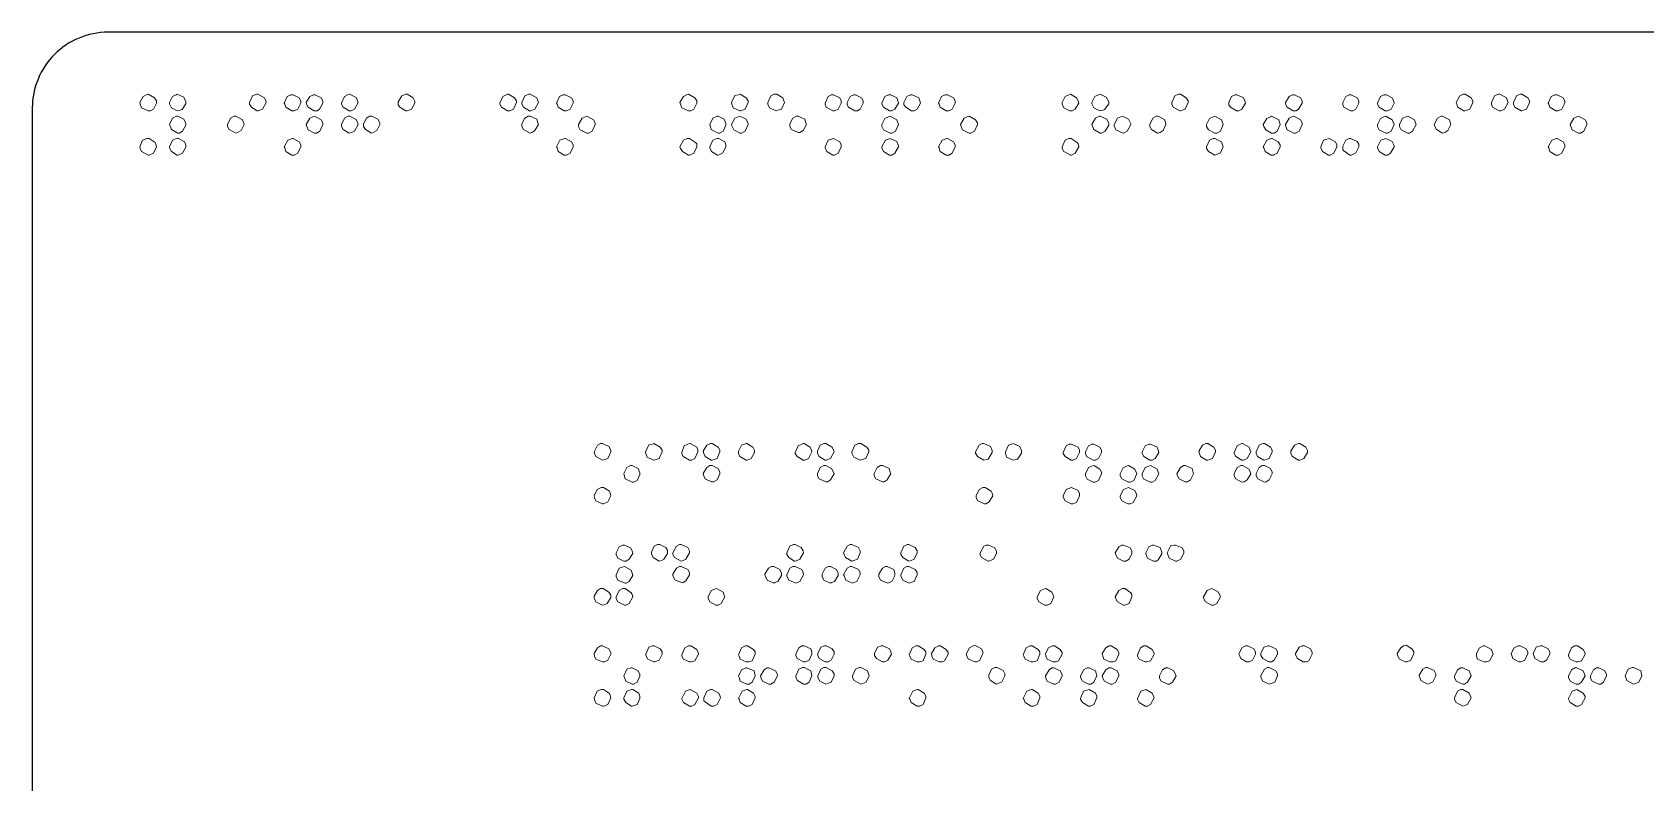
# Model space of a CAD drawing. Header units: millimetres. Extents: x 4903 to 8718, y 642 to 2401.
# Drawn here: x 4903.4 to 5116.4, y 846.4 to 945.4 of the extents above; entities that cross this region are included whole.
import ezdxf

# ---------------------------------------------------------------- set-up
doc = ezdxf.new("R2010")
doc.units = ezdxf.units.MM

msp = doc.modelspace()

# ---------------------------------------------------------------- linework, layer by layer
msp.add_lwpolyline([(4903.38, 935.42), (4903.38, 658.42, 0.414214), (4913.38, 648.42), (5313.38, 648.42, 0.414214), (5323.38, 658.42), (5323.38, 935.42, 0.414214), (5313.38, 945.42), (4913.38, 945.42, 0.414214)], format="xyb", close=True)
at = {"color": 139, "lineweight": 0}
for points in [[(4918.66, 937.25), (4918.43, 937.17), (4918.03, 936.93), (4917.56, 936.14), (4917.64, 935.91), (4917.79, 935.43), (4918.66, 935.04), (4918.66, 935.04), (4918.98, 935.04), (4919.37, 935.28), (4919.77, 936.06), (4919.77, 936.38), (4919.53, 936.77)], [(4922.52, 937.25), (4922.37, 937.17), (4921.89, 936.93), (4921.5, 936.14), (4921.5, 935.99), (4921.74, 935.43), (4922.52, 935.04), (4922.92, 935.12), (4923.15, 935.2), (4923.63, 935.99), (4923.63, 936.22), (4923.39, 936.85)], [(4933.16, 937.25), (4933.01, 937.25), (4932.45, 937.01), (4932.06, 936.14), (4932.06, 935.91), (4932.3, 935.51), (4933.08, 935.04), (4933.24, 935.04), (4933.4, 935.12), (4933.79, 935.28), (4934.27, 936.14), (4934.19, 936.38), (4934.03, 936.77)], [(4937.81, 937.17), (4937.73, 937.17), (4937.5, 937.17), (4937.02, 936.93), (4936.63, 936.06), (4936.71, 935.91), (4936.87, 935.51), (4937.66, 935.04), (4937.97, 935.04), (4938.44, 935.28), (4938.84, 936.06), (4938.84, 936.14), (4938.84, 936.38), (4938.6, 936.77)], [(4940.73, 937.17), (4940.49, 937.17), (4940.02, 936.93), (4939.55, 936.14), (4939.63, 935.83), (4939.78, 935.51), (4940.57, 935.04), (4940.73, 935.04), (4940.97, 935.04), (4941.28, 935.28), (4941.75, 936.06), (4941.75, 936.38), (4941.52, 936.77)], [(4945.3, 937.25), (4945.22, 937.25), (4944.98, 937.17), (4944.59, 936.93), (4944.2, 936.06), (4944.2, 935.91), (4944.43, 935.51), (4945.22, 935.04), (4945.46, 935.04), (4945.93, 935.28), (4946.4, 936.14), (4946.4, 936.14), (4946.32, 936.38), (4946.17, 936.77)], [(4952.71, 937.25), (4952.87, 937.25), (4953.65, 936.77), (4953.89, 936.3), (4953.89, 936.06), (4953.42, 935.28), (4953.1, 935.12), (4952.87, 935.04), (4952.87, 935.04), (4952.71, 935.04), (4951.92, 935.51), (4951.68, 935.83), (4951.68, 936.06), (4951.68, 936.06), (4951.68, 936.22), (4952.16, 937.01), (4952.47, 937.17), (4952.71, 937.25), (4952.71, 937.25), (4952.71, 937.25)], [(4966.26, 937.25), (4966.11, 937.25), (4965.95, 937.17), (4965.48, 936.93), (4965.08, 936.06), (4965.08, 935.91), (4965.32, 935.51), (4966.11, 935.04), (4966.42, 935.04), (4966.89, 935.28), (4967.29, 936.14), (4967.29, 936.14), (4967.29, 936.38), (4967.05, 936.77)], [(4969.1, 937.25), (4968.94, 937.25), (4968.39, 937.01), (4968, 936.14), (4968, 935.91), (4968.23, 935.51), (4969.02, 935.04), (4969.18, 935.04), (4969.42, 935.12), (4969.73, 935.28), (4970.2, 936.14), (4970.13, 936.38), (4969.97, 936.77)], [(4973.75, 937.17), (4973.67, 937.17), (4973.44, 937.17), (4972.96, 936.93), (4972.57, 936.06), (4972.65, 935.91), (4972.8, 935.51), (4973.59, 935.04), (4973.91, 935.04), (4974.38, 935.28), (4974.78, 936.06), (4974.78, 936.14), (4974.78, 936.38), (4974.54, 936.77)], [(4989.99, 937.25), (4989.75, 937.17), (4989.35, 936.93), (4988.88, 936.14), (4988.96, 935.91), (4989.12, 935.43), (4989.99, 935.04), (4989.99, 935.04), (4990.3, 935.04), (4990.69, 935.28), (4991.09, 936.06), (4991.09, 936.38), (4990.85, 936.77)], [(4996.84, 937.25), (4996.61, 937.17), (4996.13, 937.09), (4995.66, 936.14), (4995.74, 935.91), (4995.9, 935.43), (4996.76, 935.04), (4996.92, 935.04), (4997.47, 935.28), (4997.87, 936.14), (4997.87, 936.38), (4997.63, 936.77)], [(5001.65, 937.25), (5001.33, 937.25), (5000.86, 937.01), (5000.47, 936.14), (5000.47, 935.91), (5000.7, 935.43), (5001.57, 935.04), (5001.81, 935.12), (5002.28, 935.28), (5002.67, 936.14), (5002.6, 936.38), (5002.44, 936.77)], [(5009.14, 937.17), (5009.06, 937.17), (5008.82, 937.17), (5008.43, 936.93), (5008.03, 936.06), (5008.03, 935.91), (5008.19, 935.51), (5009.06, 935.04), (5009.29, 935.04), (5009.77, 935.28), (5010.16, 936.06), (5010.16, 936.14), (5010.16, 936.38), (5010, 936.77)], [(5012.05, 937.17), (5011.82, 937.17), (5011.34, 936.93), (5010.95, 936.14), (5010.95, 935.83), (5011.11, 935.51), (5011.97, 935.04), (5012.05, 935.04), (5012.29, 935.04), (5012.68, 935.28), (5013.08, 936.06), (5013.08, 936.38), (5012.84, 936.77)], [(5016.7, 937.17), (5016.54, 937.17), (5016.39, 937.17), (5015.91, 936.93), (5015.52, 936.06), (5015.52, 935.91), (5015.76, 935.51), (5016.54, 935.04), (5016.78, 935.04), (5017.25, 935.28), (5017.73, 936.06), (5017.73, 936.14), (5017.65, 936.38), (5017.49, 936.77)], [(5019.54, 937.17), (5019.3, 937.17), (5018.83, 936.93), (5018.44, 936.14), (5018.44, 935.83), (5018.67, 935.51), (5019.46, 935.04), (5019.62, 935.04), (5019.78, 935.04), (5020.17, 935.28), (5020.64, 936.06), (5020.56, 936.38), (5020.41, 936.77)], [(5024.19, 937.17), (5024.11, 937.17), (5023.87, 937.17), (5023.4, 936.93), (5023.01, 936.06), (5023.09, 935.91), (5023.24, 935.51), (5024.03, 935.04), (5024.35, 935.04), (5024.82, 935.28), (5025.21, 936.06), (5025.21, 936.14), (5025.21, 936.38), (5024.98, 936.77)], [(5040.42, 937.25), (5040.19, 937.17), (5039.71, 936.93), (5039.32, 936.14), (5039.32, 935.91), (5039.56, 935.43), (5040.35, 935.04), (5040.42, 935.04), (5040.66, 935.04), (5041.05, 935.28), (5041.53, 936.06), (5041.45, 936.38), (5041.21, 936.77)], [(5044.36, 937.25), (5044.13, 937.17), (5043.66, 936.93), (5043.26, 936.14), (5043.26, 935.99), (5043.5, 935.43), (5044.29, 935.04), (5044.76, 935.12), (5044.92, 935.2), (5045.47, 935.99), (5045.47, 936.22), (5045.15, 936.85)], [(5054.93, 937.25), (5054.69, 937.25), (5054.22, 937.01), (5053.82, 936.14), (5053.82, 935.91), (5053.98, 935.51), (5054.85, 935.04), (5054.93, 935.04), (5055.16, 935.12), (5055.56, 935.28), (5055.95, 936.14), (5055.95, 936.38), (5055.71, 936.77)], [(5062.41, 937.17), (5062.18, 937.17), (5061.7, 936.93), (5061.31, 936.14), (5061.31, 935.83), (5061.55, 935.51), (5062.33, 935.04), (5062.49, 935.04), (5062.65, 935.04), (5063.04, 935.28), (5063.52, 936.06), (5063.44, 936.38), (5063.28, 936.77)], [(5069.98, 937.17), (5069.74, 937.17), (5069.27, 936.93), (5068.8, 936.14), (5068.87, 935.83), (5069.03, 935.51), (5069.82, 935.04), (5069.98, 935.04), (5070.21, 935.04), (5070.53, 935.28), (5071, 936.06), (5071, 936.38), (5070.77, 936.77)], [(5077.47, 937.17), (5077.23, 937.17), (5076.76, 936.93), (5076.36, 936.14), (5076.36, 935.83), (5076.52, 935.51), (5077.39, 935.04), (5077.47, 935.04), (5077.7, 935.04), (5078.1, 935.28), (5078.49, 936.06), (5078.49, 936.38), (5078.25, 936.77)], [(5082.12, 937.17), (5081.96, 937.17), (5081.8, 937.17), (5081.33, 936.93), (5080.93, 936.06), (5080.93, 935.91), (5081.17, 935.51), (5081.96, 935.04), (5082.27, 935.04), (5082.75, 935.28), (5083.14, 936.06), (5083.14, 936.14), (5083.06, 936.38), (5082.9, 936.77)], [(5092.52, 937.25), (5092.28, 937.25), (5091.81, 937.01), (5091.34, 936.14), (5091.41, 935.91), (5091.57, 935.51), (5092.36, 935.04), (5092.52, 935.04), (5092.75, 935.12), (5093.15, 935.28), (5093.54, 936.14), (5093.54, 936.38), (5093.31, 936.77)], [(5097.09, 937.25), (5096.93, 937.25), (5096.38, 937.01), (5095.99, 936.14), (5095.99, 935.91), (5096.14, 935.51), (5097.01, 935.04), (5097.25, 935.04), (5097.72, 935.28), (5098.19, 936.14), (5098.11, 936.38), (5097.96, 936.77)], [(5100.01, 937.25), (5099.77, 937.25), (5099.3, 937.01), (5098.9, 936.14), (5098.9, 935.91), (5099.06, 935.51), (5099.93, 935.04), (5100.01, 935.04), (5100.24, 935.12), (5100.64, 935.28), (5101.03, 936.14), (5101.03, 936.38), (5100.79, 936.77)], [(5104.65, 937.17), (5104.58, 937.17), (5104.34, 937.17), (5103.87, 936.93), (5103.47, 936.06), (5103.55, 935.91), (5103.71, 935.51), (5104.5, 935.04), (5104.81, 935.04), (5105.29, 935.28), (5105.68, 936.06), (5105.68, 936.14), (5105.68, 936.38), (5105.44, 936.77)], [(4922.6, 934.33), (4922.44, 934.33), (4921.89, 934.09), (4921.5, 933.23), (4921.5, 933.23), (4921.74, 932.6), (4922.6, 932.12), (4922.76, 932.12), (4923.23, 932.36), (4923.63, 933.15), (4923.63, 933.38), (4923.39, 933.94)], [(4930.25, 934.33), (4930.01, 934.33), (4929.54, 934.09), (4929.14, 933.23), (4929.14, 932.99), (4929.38, 932.6), (4930.25, 932.12), (4930.48, 932.2), (4930.96, 932.44), (4931.35, 933.23), (4931.11, 933.86)], [(4940.65, 934.33), (4940.41, 934.25), (4940.02, 934.09), (4939.55, 933.23), (4939.55, 933.23), (4939.63, 932.99), (4939.78, 932.52), (4940.65, 932.12), (4940.89, 932.12), (4941.36, 932.36), (4941.75, 933.23), (4941.75, 933.46), (4941.52, 933.86)], [(4945.3, 934.33), (4945.06, 934.33), (4944.59, 934.09), (4944.2, 933.23), (4944.2, 932.99), (4944.43, 932.6), (4945.22, 932.12), (4945.54, 932.2), (4945.93, 932.36), (4946.4, 933.23), (4946.17, 933.86)], [(4948.22, 934.33), (4947.9, 934.33), (4947.51, 934.09), (4947.11, 933.31), (4947.11, 933.23), (4947.11, 932.99), (4947.35, 932.6), (4948.14, 932.12), (4948.37, 932.2), (4948.85, 932.44), (4949.24, 933.23), (4949.24, 933.46), (4949, 933.94)], [(4969.1, 934.33), (4968.86, 934.33), (4968.39, 934.09), (4968, 933.31), (4968, 933.23), (4968, 932.99), (4968.23, 932.6), (4969.1, 932.12), (4969.34, 932.2), (4969.73, 932.44), (4970.2, 933.23), (4970.13, 933.46), (4969.97, 933.94)], [(4976.59, 934.33), (4976.35, 934.25), (4975.96, 934.09), (4975.48, 933.23), (4975.48, 933.23), (4975.48, 932.99), (4975.72, 932.52), (4976.59, 932.12), (4976.82, 932.12), (4977.3, 932.36), (4977.69, 933.23), (4977.69, 933.46), (4977.45, 933.86)], [(4993.93, 934.33), (4993.77, 934.33), (4993.22, 934.09), (4992.82, 933.23), (4992.82, 933.23), (4992.98, 932.6), (4993.93, 932.12), (4994.08, 932.12), (4994.56, 932.36), (4994.95, 933.15), (4994.95, 933.38), (4994.71, 933.94)], [(4996.76, 934.33), (4996.13, 934.09), (4995.66, 933.23), (4995.74, 933.07), (4995.98, 932.52), (4996.84, 932.12), (4997, 932.12), (4997.47, 932.36), (4997.87, 933.23), (4997.87, 933.31), (4997.63, 933.94)], [(5004.49, 934.33), (5004.25, 934.33), (5003.78, 934.09), (5003.38, 933.31), (5003.38, 933.31), (5003.38, 932.99), (5003.62, 932.6), (5004.49, 932.2), (5004.72, 932.2), (5005.12, 932.44), (5005.59, 933.23), (5005.51, 933.46), (5005.35, 933.94)], [(5016.62, 934.33), (5016.39, 934.25), (5015.91, 934.02), (5015.52, 933.23), (5015.52, 932.99), (5015.76, 932.52), (5016.62, 932.12), (5016.86, 932.12), (5017.33, 932.36), (5017.73, 933.23), (5017.49, 933.86)], [(5027.03, 934.33), (5026.79, 934.25), (5026.4, 934.09), (5025.92, 933.23), (5025.92, 933.23), (5026, 932.99), (5026.16, 932.52), (5027.03, 932.12), (5027.26, 932.12), (5027.74, 932.36), (5028.13, 933.23), (5028.13, 933.46), (5027.89, 933.86)], [(5044.36, 934.33), (5044.21, 934.33), (5043.73, 934.09), (5043.26, 933.23), (5043.26, 933.23), (5043.5, 932.6), (5044.36, 932.12), (5044.52, 932.12), (5045, 932.36), (5045.47, 933.15), (5045.47, 933.38), (5045.23, 933.94)], [(5047.28, 934.33), (5046.65, 934.09), (5046.18, 933.23), (5046.18, 933.07), (5046.41, 932.52), (5047.36, 932.12), (5047.44, 932.12), (5047.91, 932.36), (5048.38, 933.23), (5048.38, 933.31), (5048.07, 933.94)], [(5052.01, 934.33), (5051.77, 934.33), (5051.3, 934.09), (5050.91, 933.23), (5050.91, 932.99), (5051.14, 932.6), (5051.93, 932.12), (5052.25, 932.2), (5052.64, 932.44), (5053.03, 933.23), (5052.88, 933.86)], [(5059.5, 934.33), (5059.26, 934.25), (5058.79, 934.02), (5058.39, 933.23), (5058.39, 932.99), (5058.63, 932.52), (5059.5, 932.12), (5059.73, 932.12), (5060.21, 932.36), (5060.6, 933.23), (5060.36, 933.86)], [(5066.98, 934.33), (5066.83, 934.25), (5066.35, 934.02), (5065.88, 933.23), (5065.96, 932.99), (5066.2, 932.52), (5066.98, 932.12), (5067.3, 932.12), (5067.69, 932.36), (5068.09, 933.23), (5067.93, 933.86)], [(5069.9, 934.33), (5069.66, 934.25), (5069.27, 934.09), (5068.8, 933.23), (5068.8, 933.23), (5068.87, 932.99), (5069.03, 932.52), (5069.9, 932.12), (5070.14, 932.12), (5070.61, 932.36), (5071, 933.23), (5071, 933.46), (5070.77, 933.86)], [(5082.04, 934.33), (5081.8, 934.25), (5081.33, 934.02), (5080.93, 933.23), (5080.93, 932.99), (5081.17, 932.52), (5082.04, 932.12), (5082.27, 932.12), (5082.75, 932.36), (5083.14, 933.23), (5082.9, 933.86)], [(5084.95, 934.33), (5084.72, 934.25), (5084.24, 934.09), (5083.85, 933.23), (5083.85, 933.23), (5083.85, 932.99), (5084.09, 932.52), (5084.95, 932.12), (5085.19, 932.12), (5085.58, 932.36), (5086.06, 933.23), (5085.98, 933.46), (5085.82, 933.86)], [(5089.52, 934.33), (5089.37, 934.33), (5088.89, 934.09), (5088.42, 933.23), (5088.5, 932.99), (5088.74, 932.6), (5089.52, 932.12), (5089.84, 932.2), (5090.23, 932.44), (5090.63, 933.23), (5090.47, 933.86)], [(5107.49, 934.33), (5107.26, 934.25), (5106.86, 934.09), (5106.39, 933.23), (5106.39, 933.23), (5106.47, 932.99), (5106.63, 932.52), (5107.49, 932.12), (5107.73, 932.12), (5108.2, 932.36), (5108.6, 933.23), (5108.6, 933.46), (5108.36, 933.86)], [(4918.82, 931.41), (4918.5, 931.41), (4917.95, 931.18), (4917.56, 930.31), (4917.64, 930.07), (4917.79, 929.68), (4918.66, 929.21), (4918.82, 929.21), (4919.37, 929.44), (4919.77, 930.31), (4919.69, 930.71), (4919.61, 930.86)], [(4922.68, 931.41), (4922.52, 931.41), (4922.29, 931.34), (4921.89, 931.18), (4921.5, 930.31), (4921.5, 930.15), (4921.74, 929.68), (4922.52, 929.21), (4922.6, 929.21), (4922.84, 929.29), (4923.23, 929.44), (4923.63, 930.23), (4923.63, 930.55), (4923.47, 930.94)], [(4937.81, 931.41), (4937.73, 931.41), (4937.1, 931.18), (4936.63, 930.31), (4936.71, 930.15), (4936.87, 929.68), (4937.66, 929.21), (4937.97, 929.21), (4938.44, 929.44), (4938.84, 930.31), (4938.84, 930.31), (4938.84, 930.55), (4938.6, 930.94)], [(4973.75, 931.41), (4973.67, 931.41), (4973.04, 931.18), (4972.57, 930.31), (4972.65, 930.15), (4972.8, 929.68), (4973.59, 929.21), (4973.91, 929.21), (4974.38, 929.44), (4974.78, 930.31), (4974.78, 930.31), (4974.78, 930.55), (4974.54, 930.94)], [(4990.14, 931.41), (4989.83, 931.41), (4989.35, 931.18), (4988.88, 930.31), (4988.96, 930.07), (4989.2, 929.68), (4989.99, 929.21), (4990.14, 929.21), (4990.69, 929.44), (4991.09, 930.31), (4991.09, 930.71), (4990.93, 930.86)], [(4994, 931.41), (4993.85, 931.41), (4993.61, 931.34), (4993.22, 931.18), (4992.82, 930.31), (4992.82, 930.15), (4993.06, 929.68), (4993.85, 929.21), (4993.93, 929.21), (4994.16, 929.29), (4994.48, 929.44), (4994.95, 930.23), (4994.95, 930.55), (4994.79, 930.94)], [(5009.14, 931.41), (5009.14, 931.41), (5008.43, 931.18), (5008.03, 930.31), (5008.03, 930.15), (5008.27, 929.68), (5009.06, 929.21), (5009.29, 929.21), (5009.77, 929.44), (5010.16, 930.31), (5010.16, 930.31), (5010.16, 930.55), (5010, 930.94)], [(5016.62, 931.41), (5016.62, 931.41), (5015.99, 931.18), (5015.52, 930.31), (5015.52, 930.15), (5015.76, 929.68), (5016.54, 929.21), (5016.86, 929.21), (5017.25, 929.44), (5017.73, 930.31), (5017.73, 930.47), (5017.49, 931.02)], [(5024.19, 931.41), (5024.11, 931.41), (5023.48, 931.18), (5023.01, 930.31), (5023.09, 930.15), (5023.24, 929.68), (5024.03, 929.21), (5024.35, 929.21), (5024.82, 929.44), (5025.21, 930.31), (5025.21, 930.31), (5025.21, 930.55), (5024.98, 930.94)], [(5040.5, 931.41), (5040.19, 931.41), (5039.71, 931.18), (5039.32, 930.31), (5039.32, 930.07), (5039.56, 929.68), (5040.42, 929.21), (5040.58, 929.21), (5041.05, 929.44), (5041.53, 930.31), (5041.45, 930.71), (5041.29, 930.86)], [(5059.5, 931.41), (5059.26, 931.41), (5058.79, 931.18), (5058.39, 930.31), (5058.39, 930.07), (5058.63, 929.68), (5059.5, 929.21), (5059.73, 929.29), (5060.21, 929.52), (5060.6, 930.31), (5060.36, 930.94)], [(5067.06, 931.41), (5066.98, 931.41), (5066.35, 931.18), (5065.88, 930.31), (5065.96, 930.15), (5066.12, 929.68), (5066.9, 929.21), (5067.22, 929.21), (5067.69, 929.44), (5068.09, 930.31), (5068.09, 930.31), (5068.09, 930.55), (5067.85, 930.94)], [(5074.55, 931.41), (5074.55, 931.41), (5073.84, 931.18), (5073.45, 930.31), (5073.45, 930.15), (5073.68, 929.68), (5074.47, 929.21), (5074.71, 929.21), (5075.18, 929.44), (5075.57, 930.31), (5075.57, 930.31), (5075.57, 930.55), (5075.42, 930.94)], [(5077.39, 931.41), (5077.23, 931.41), (5076.76, 931.18), (5076.36, 930.39), (5076.36, 929.92), (5076.52, 929.76), (5077.31, 929.21), (5077.54, 929.21), (5078.1, 929.52), (5078.49, 930.31), (5078.49, 930.63), (5078.25, 931.02)], [(5082.04, 931.41), (5082.04, 931.41), (5081.41, 931.18), (5080.93, 930.31), (5080.93, 930.15), (5081.17, 929.68), (5081.96, 929.21), (5082.27, 929.21), (5082.67, 929.44), (5083.14, 930.31), (5083.14, 930.47), (5082.9, 931.02)], [(5104.65, 931.41), (5104.58, 931.41), (5103.95, 931.18), (5103.47, 930.31), (5103.55, 930.15), (5103.71, 929.68), (5104.5, 929.21), (5104.81, 929.21), (5105.29, 929.44), (5105.68, 930.31), (5105.68, 930.31), (5105.68, 930.55), (5105.44, 930.94)], [(4978.64, 891.14), (4978.4, 891.14), (4978.01, 890.91), (4977.53, 890.04), (4977.61, 889.8), (4977.77, 889.41), (4978.64, 888.94), (4978.64, 888.94), (4978.95, 889.01), (4979.35, 889.17), (4979.74, 890.04), (4979.74, 890.28), (4979.5, 890.75)], [(4985.41, 891.14), (4985.26, 891.06), (4984.78, 890.98), (4984.31, 890.04), (4984.39, 889.8), (4984.55, 889.33), (4985.41, 888.94), (4985.49, 888.94), (4986.12, 889.17), (4986.52, 890.04), (4986.52, 890.28), (4986.28, 890.67)], [(4990.22, 891.14), (4990.14, 891.14), (4989.91, 891.06), (4989.43, 890.83), (4989.12, 889.96), (4989.12, 889.8), (4989.28, 889.41), (4990.14, 888.94), (4990.38, 888.94), (4990.85, 889.17), (4991.25, 890.04), (4991.25, 890.12), (4991.25, 890.28), (4991.09, 890.67)], [(4993.14, 891.14), (4992.9, 891.14), (4992.43, 890.91), (4991.96, 890.12), (4992.03, 889.8), (4992.19, 889.41), (4992.98, 888.94), (4993.14, 888.94), (4993.37, 889.01), (4993.77, 889.17), (4994.16, 890.04), (4994.16, 890.28), (4993.93, 890.67)], [(4997.63, 891.14), (4997.71, 891.14), (4998.5, 890.67), (4998.73, 890.2), (4998.73, 889.96), (4998.26, 889.17), (4997.95, 889.01), (4997.71, 888.94), (4997.71, 888.94), (4997.63, 888.94), (4996.76, 889.41), (4996.61, 889.8), (4996.61, 889.96), (4996.61, 889.96), (4996.61, 890.12), (4997, 890.91), (4997.39, 891.06), (4997.63, 891.14), (4997.63, 891.14), (4997.63, 891.14)], [(5005.27, 891.14), (5005.12, 891.14), (5004.96, 891.06), (5004.49, 890.83), (5004.09, 889.96), (5004.09, 889.8), (5004.33, 889.41), (5005.12, 888.94), (5005.35, 888.94), (5005.83, 889.17), (5006.3, 890.04), (5006.3, 890.12), (5006.22, 890.28), (5006.06, 890.67)], [(5008.11, 891.14), (5007.88, 891.14), (5007.4, 890.91), (5007.01, 890.12), (5007.01, 889.8), (5007.24, 889.41), (5008.03, 888.94), (5008.19, 888.94), (5008.35, 889.01), (5008.74, 889.17), (5009.22, 890.04), (5009.14, 890.28), (5008.98, 890.67)], [(5012.76, 891.14), (5012.45, 891.14), (5011.97, 890.91), (5011.58, 890.04), (5011.58, 889.88), (5011.82, 889.33), (5012.68, 888.94), (5012.92, 889.01), (5013.39, 889.17), (5013.79, 890.04), (5013.79, 890.28), (5013.55, 890.67)], [(5029, 891.14), (5028.76, 891.14), (5028.37, 890.91), (5027.89, 890.04), (5027.89, 889.88), (5028.13, 889.41), (5029, 888.94), (5029.39, 889.01), (5029.55, 889.09), (5030.1, 889.96), (5030.1, 890.2), (5029.86, 890.75)], [(5032.86, 891.14), (5032.62, 891.06), (5032.23, 890.91), (5031.83, 890.04), (5031.83, 889.88), (5031.99, 889.33), (5032.86, 888.94), (5033.25, 889.01), (5033.41, 889.09), (5033.96, 889.88), (5033.96, 890.2), (5033.73, 890.75)], [(5040.58, 891.06), (5040.5, 891.06), (5040.27, 891.06), (5039.87, 890.83), (5039.48, 889.96), (5039.48, 889.8), (5039.71, 889.41), (5040.5, 888.94), (5040.74, 888.94), (5041.21, 889.17), (5041.61, 889.96), (5041.61, 890.04), (5041.61, 890.28), (5041.45, 890.67)], [(5043.5, 891.06), (5043.26, 891.06), (5042.79, 890.83), (5042.39, 890.04), (5042.39, 889.8), (5042.55, 889.41), (5043.42, 888.94), (5043.5, 888.94), (5043.73, 888.94), (5044.13, 889.17), (5044.52, 889.96), (5044.52, 890.28), (5044.29, 890.67)], [(5050.98, 891.06), (5050.83, 891.06), (5050.28, 890.83), (5049.88, 890.04), (5049.88, 889.8), (5050.12, 889.41), (5050.91, 888.94), (5051.06, 888.94), (5051.22, 888.94), (5051.62, 889.17), (5052.09, 889.96), (5052.01, 890.28), (5051.85, 890.67)], [(5058.55, 891.14), (5058.31, 891.14), (5057.84, 890.91), (5057.37, 890.12), (5057.45, 889.8), (5057.6, 889.41), (5058.39, 888.94), (5058.55, 888.94), (5058.79, 889.01), (5059.18, 889.17), (5059.58, 890.04), (5059.58, 890.28), (5059.34, 890.67)], [(5063.12, 891.14), (5063.04, 891.14), (5062.81, 891.06), (5062.41, 890.83), (5062.02, 889.96), (5062.02, 889.8), (5062.25, 889.41), (5063.04, 888.94), (5063.28, 888.94), (5063.75, 889.17), (5064.23, 890.04), (5064.23, 890.04), (5064.15, 890.28), (5063.99, 890.67)], [(5066.04, 891.14), (5065.8, 891.14), (5065.33, 890.91), (5064.93, 890.04), (5064.93, 889.8), (5065.09, 889.41), (5065.96, 888.94), (5066.04, 888.94), (5066.27, 889.01), (5066.67, 889.17), (5067.06, 890.04), (5067.06, 890.28), (5066.83, 890.67)], [(5070.53, 891.14), (5070.69, 891.14), (5071.48, 890.67), (5071.71, 890.2), (5071.71, 889.96), (5071.24, 889.17), (5070.92, 889.01), (5070.69, 888.94), (5070.69, 888.94), (5070.53, 888.94), (5069.74, 889.41), (5069.51, 889.8), (5069.51, 889.96), (5069.51, 889.96), (5069.51, 890.12), (5069.98, 890.91), (5070.29, 891.06), (5070.53, 891.14), (5070.53, 891.14), (5070.53, 891.14)], [(4982.58, 888.23), (4982.34, 888.23), (4981.87, 887.99), (4981.47, 887.2), (4981.47, 887.12), (4981.63, 886.49), (4982.58, 886.02), (4982.73, 886.02), (4983.21, 886.26), (4983.6, 887.04), (4983.6, 887.28), (4983.37, 887.83)], [(4993.14, 888.23), (4992.82, 888.23), (4992.43, 887.99), (4991.96, 887.2), (4991.96, 887.12), (4992.03, 886.89), (4992.19, 886.49), (4993.06, 886.1), (4993.3, 886.1), (4993.77, 886.33), (4994.16, 887.12), (4994.16, 887.36), (4993.93, 887.83)], [(5008.11, 888.23), (5007.88, 888.23), (5007.4, 887.99), (5007.01, 887.2), (5007.01, 887.12), (5007.01, 886.89), (5007.24, 886.49), (5008.11, 886.1), (5008.35, 886.1), (5008.74, 886.33), (5009.22, 887.12), (5009.14, 887.36), (5008.9, 887.83)], [(5015.6, 888.23), (5015.36, 888.23), (5014.89, 887.99), (5014.5, 887.2), (5014.5, 887.2), (5014.5, 886.89), (5014.73, 886.49), (5015.6, 886.1), (5015.84, 886.1), (5016.23, 886.33), (5016.7, 887.2), (5016.62, 887.36), (5016.47, 887.83)], [(5043.5, 888.23), (5043.18, 888.15), (5042.79, 887.99), (5042.39, 887.12), (5042.39, 887.12), (5042.39, 886.89), (5042.63, 886.41), (5043.42, 886.02), (5043.66, 886.02), (5044.13, 886.26), (5044.52, 887.12), (5044.52, 887.36), (5044.29, 887.75)], [(5048.07, 888.23), (5047.83, 888.15), (5047.36, 887.91), (5046.97, 887.12), (5046.97, 886.89), (5047.2, 886.49), (5048.07, 886.02), (5048.31, 886.02), (5048.78, 886.26), (5049.17, 887.12), (5048.94, 887.75)], [(5050.98, 888.23), (5050.75, 888.15), (5050.28, 887.99), (5049.88, 887.12), (5049.88, 887.12), (5049.88, 886.89), (5050.12, 886.41), (5050.98, 886.02), (5051.22, 886.02), (5051.62, 886.26), (5052.09, 887.12), (5052.01, 887.36), (5051.85, 887.75)], [(5055.56, 888.23), (5055.4, 888.23), (5054.93, 887.99), (5054.45, 887.12), (5054.53, 886.89), (5054.77, 886.49), (5055.56, 886.1), (5055.87, 886.1), (5056.27, 886.33), (5056.66, 887.12), (5056.5, 887.83)], [(5063.12, 888.23), (5062.89, 888.23), (5062.41, 887.99), (5062.02, 887.12), (5062.02, 886.89), (5062.25, 886.49), (5063.04, 886.02), (5063.36, 886.1), (5063.75, 886.33), (5064.23, 887.12), (5063.99, 887.75)], [(5066.04, 888.23), (5065.72, 888.23), (5065.33, 887.99), (5064.93, 887.2), (5064.93, 887.12), (5064.93, 886.89), (5065.17, 886.49), (5066.04, 886.02), (5066.27, 886.1), (5066.67, 886.33), (5067.06, 887.12), (5067.06, 887.36), (5066.83, 887.83)], [(4978.79, 885.31), (4978.48, 885.31), (4977.93, 885.07), (4977.53, 884.21), (4977.61, 883.97), (4977.77, 883.58), (4978.64, 883.18), (4978.79, 883.18), (4979.35, 883.42), (4979.74, 884.21), (4979.66, 884.6), (4979.58, 884.84)], [(5029.15, 885.31), (5028.84, 885.31), (5028.37, 885.07), (5027.97, 884.21), (5027.97, 883.97), (5028.21, 883.58), (5029.08, 883.18), (5029.23, 883.18), (5029.71, 883.42), (5030.18, 884.21), (5030.1, 884.6), (5029.94, 884.84)], [(5040.58, 885.31), (5040.58, 885.31), (5039.87, 885.07), (5039.48, 884.21), (5039.48, 884.05), (5039.71, 883.58), (5040.5, 883.18), (5040.74, 883.18), (5041.21, 883.34), (5041.61, 884.21), (5041.61, 884.21), (5041.61, 884.52), (5041.45, 884.92)], [(5048.07, 885.31), (5048.07, 885.31), (5047.44, 885.07), (5046.97, 884.21), (5046.97, 884.05), (5047.2, 883.58), (5047.99, 883.18), (5048.31, 883.18), (5048.7, 883.34), (5049.17, 884.21), (5049.17, 884.21), (5049.09, 884.52), (5048.94, 884.92)], [(4981.55, 877.74), (4981.32, 877.74), (4980.84, 877.51), (4980.45, 876.72), (4980.45, 876.48), (4980.69, 876.01), (4981.47, 875.62), (4981.55, 875.62), (4981.79, 875.62), (4982.18, 875.85), (4982.66, 876.64), (4982.58, 876.96), (4982.34, 877.35)], [(4986.2, 877.82), (4985.89, 877.82), (4985.49, 877.59), (4985.1, 876.8), (4985.1, 876.56), (4985.34, 876.09), (4986.12, 875.62), (4986.44, 875.7), (4986.75, 875.85), (4987.23, 876.64), (4987.23, 876.8), (4987.23, 877.04), (4986.99, 877.43)], [(4989.04, 877.82), (4988.8, 877.82), (4988.41, 877.59), (4987.94, 876.72), (4987.94, 876.48), (4988.17, 876.09), (4989.04, 875.62), (4989.04, 875.62), (4989.28, 875.7), (4989.67, 875.85), (4990.14, 876.72), (4990.14, 876.96), (4989.91, 877.43)], [(5004.09, 877.82), (5003.86, 877.82), (5003.38, 877.59), (5002.99, 876.72), (5002.99, 876.48), (5003.23, 876.09), (5004.01, 875.62), (5004.09, 875.62), (5004.33, 875.7), (5004.72, 875.85), (5005.2, 876.72), (5005.12, 876.96), (5004.88, 877.43)], [(5011.58, 877.82), (5011.34, 877.82), (5010.95, 877.59), (5010.48, 876.72), (5010.56, 876.48), (5010.71, 876.09), (5011.58, 875.62), (5011.58, 875.62), (5011.82, 875.7), (5012.29, 875.85), (5012.68, 876.72), (5012.68, 876.96), (5012.45, 877.43)], [(5019.07, 877.82), (5018.91, 877.82), (5018.44, 877.59), (5018.04, 876.72), (5018.04, 876.48), (5018.28, 876.09), (5019.07, 875.62), (5019.07, 875.62), (5019.38, 875.7), (5019.78, 875.85), (5020.17, 876.72), (5020.17, 876.96), (5019.93, 877.43)], [(5029.55, 877.74), (5029.63, 877.74), (5030.42, 877.35), (5030.65, 876.88), (5030.65, 876.64), (5030.26, 875.85), (5029.86, 875.7), (5029.63, 875.62), (5029.63, 875.62), (5029.55, 875.62), (5028.68, 876.09), (5028.52, 876.4), (5028.52, 876.64), (5028.52, 876.64), (5028.52, 876.72), (5029, 877.59), (5029.31, 877.74), (5029.55, 877.74), (5029.55, 877.74), (5029.55, 877.74)], [(5047.44, 877.74), (5047.2, 877.74), (5046.81, 877.51), (5046.34, 876.72), (5046.41, 876.48), (5046.65, 876.01), (5047.44, 875.62), (5047.44, 875.62), (5047.75, 875.62), (5048.15, 875.85), (5048.54, 876.64), (5048.54, 876.96), (5048.31, 877.35)], [(5051.38, 877.74), (5051.22, 877.74), (5050.75, 877.51), (5050.35, 876.72), (5050.35, 876.56), (5050.59, 876.01), (5051.38, 875.62), (5051.77, 875.62), (5052.01, 875.77), (5052.48, 876.56), (5052.48, 876.8), (5052.25, 877.43)], [(5054.29, 877.74), (5054.14, 877.74), (5053.66, 877.67), (5053.19, 876.72), (5053.27, 876.48), (5053.43, 876.01), (5054.29, 875.62), (5054.45, 875.62), (5055, 875.85), (5055.4, 876.72), (5055.4, 876.96), (5055.16, 877.35)], [(4981.55, 874.91), (4981.24, 874.83), (4980.84, 874.67), (4980.45, 873.8), (4980.45, 873.57), (4980.69, 873.09), (4981.63, 872.7), (4981.79, 872.7), (4982.18, 872.94), (4982.66, 873.73), (4982.58, 874.04), (4982.42, 874.43)], [(4989.04, 874.91), (4988.8, 874.91), (4988.41, 874.67), (4987.94, 873.88), (4987.94, 873.65), (4988.25, 873.09), (4989.12, 872.78), (4989.28, 872.78), (4989.67, 873.02), (4990.14, 873.8), (4990.14, 874.12), (4989.91, 874.51)], [(5001.26, 874.91), (5001.18, 874.91), (5000.94, 874.91), (5000.55, 874.67), (5000.07, 873.88), (5000.07, 873.8), (5000.15, 873.57), (5000.39, 873.09), (5001.26, 872.7), (5001.41, 872.78), (5001.81, 872.94), (5002.28, 873.73), (5002.28, 874.04), (5002.04, 874.51)], [(5004.09, 874.91), (5003.78, 874.91), (5003.38, 874.67), (5002.99, 873.8), (5002.99, 873.65), (5003.23, 873.09), (5004.17, 872.7), (5004.33, 872.78), (5004.72, 872.94), (5005.2, 873.8), (5005.12, 874.12), (5004.96, 874.51)], [(5008.74, 874.91), (5008.66, 874.91), (5008.43, 874.91), (5008.03, 874.67), (5007.64, 873.88), (5007.64, 873.8), (5007.64, 873.57), (5007.88, 873.09), (5008.74, 872.7), (5008.9, 872.78), (5009.29, 872.94), (5009.77, 873.73), (5009.77, 874.04), (5009.53, 874.51)], [(5011.58, 874.91), (5011.34, 874.91), (5010.95, 874.67), (5010.48, 873.8), (5010.56, 873.65), (5010.79, 873.09), (5011.66, 872.7), (5011.82, 872.78), (5012.21, 872.94), (5012.68, 873.8), (5012.68, 874.12), (5012.45, 874.51)], [(5016.23, 874.91), (5016.15, 874.91), (5015.99, 874.91), (5015.6, 874.67), (5015.13, 873.88), (5015.13, 873.8), (5015.13, 873.57), (5015.36, 873.09), (5016.31, 872.7), (5016.47, 872.78), (5016.86, 872.94), (5017.25, 873.73), (5017.25, 874.04), (5017.1, 874.51)], [(5019.07, 874.91), (5018.83, 874.91), (5018.44, 874.67), (5018.04, 873.8), (5018.04, 873.65), (5018.28, 873.09), (5019.15, 872.7), (5019.3, 872.78), (5019.78, 872.94), (5020.17, 873.8), (5020.17, 874.12), (5019.93, 874.51)], [(4978.72, 871.99), (4978.4, 871.99), (4978.01, 871.75), (4977.53, 870.97), (4977.53, 870.73), (4977.77, 870.26), (4978.64, 869.78), (4978.64, 869.78), (4978.87, 869.86), (4979.27, 870.02), (4979.74, 870.81), (4979.74, 871.12), (4979.5, 871.52)], [(4981.63, 871.99), (4981.32, 871.99), (4980.84, 871.75), (4980.45, 870.89), (4980.45, 870.65), (4980.69, 870.26), (4981.55, 869.78), (4981.71, 869.78), (4982.18, 870.02), (4982.66, 870.89), (4982.58, 871.2), (4982.42, 871.44)], [(4993.69, 871.99), (4993.69, 871.99), (4994.56, 871.52), (4994.71, 871.12), (4994.79, 870.89), (4994.79, 870.89), (4994.79, 870.89), (4994.32, 870.02), (4993.93, 869.78), (4993.61, 869.78), (4992.82, 870.26), (4992.59, 870.73), (4992.59, 870.89), (4992.59, 870.89), (4992.98, 871.75), (4993.69, 871.99), (4993.69, 871.99)], [(5037.11, 871.99), (5037.19, 871.99), (5037.98, 871.52), (5038.14, 871.12), (5038.22, 870.89), (5038.22, 870.89), (5038.22, 870.89), (5037.82, 870.02), (5037.35, 869.78), (5037.04, 869.78), (5036.25, 870.26), (5036.01, 870.73), (5036.01, 870.89), (5036.01, 870.89), (5036.48, 871.75), (5037.11, 871.99), (5037.11, 871.99)], [(5047.6, 871.99), (5047.28, 871.99), (5046.81, 871.75), (5046.34, 870.89), (5046.41, 870.65), (5046.65, 870.26), (5047.44, 869.78), (5047.6, 869.78), (5048.15, 870.02), (5048.54, 870.89), (5048.54, 871.2), (5048.38, 871.44)], [(5059.1, 871.99), (5059.1, 871.99), (5059.97, 871.52), (5060.13, 871.12), (5060.21, 870.89), (5060.21, 870.89), (5060.21, 870.89), (5059.73, 870.02), (5059.34, 869.78), (5059.02, 869.78), (5058.24, 870.26), (5058, 870.73), (5058, 870.89), (5058, 870.89), (5058.47, 871.75), (5059.1, 871.99), (5059.1, 871.99)], [(4978.64, 864.43), (4978.4, 864.43), (4978.01, 864.19), (4977.53, 863.4), (4977.61, 863.09), (4977.77, 862.69), (4978.64, 862.3), (4978.64, 862.3), (4978.95, 862.3), (4979.35, 862.53), (4979.74, 863.32), (4979.74, 863.56), (4979.5, 864.03)], [(4985.49, 864.43), (4985.26, 864.43), (4984.78, 864.27), (4984.39, 863.32), (4984.39, 863.16), (4984.63, 862.69), (4985.41, 862.3), (4985.57, 862.3), (4986.12, 862.53), (4986.52, 863.32), (4986.52, 863.64), (4986.28, 864.03)], [(4990.3, 864.43), (4990.14, 864.43), (4989.99, 864.43), (4989.51, 864.19), (4989.12, 863.24), (4989.12, 863.09), (4989.35, 862.69), (4990.14, 862.3), (4990.38, 862.3), (4990.85, 862.46), (4991.33, 863.32), (4991.33, 863.4), (4991.25, 863.64), (4991.09, 863.95)], [(4997.79, 864.43), (4997.71, 864.43), (4997.47, 864.43), (4997, 864.19), (4996.61, 863.24), (4996.68, 863.09), (4996.84, 862.69), (4997.63, 862.3), (4997.95, 862.3), (4998.42, 862.46), (4998.81, 863.32), (4998.81, 863.4), (4998.81, 863.64), (4998.58, 863.95)], [(5005.27, 864.43), (5005.2, 864.43), (5004.96, 864.43), (5004.57, 864.19), (5004.17, 863.32), (5004.17, 863.16), (5004.33, 862.77), (5005.2, 862.3), (5005.43, 862.3), (5005.91, 862.53), (5006.3, 863.32), (5006.3, 863.4), (5006.3, 863.64), (5006.14, 864.03)], [(5008.19, 864.43), (5007.95, 864.43), (5007.48, 864.27), (5007.09, 863.4), (5007.09, 863.16), (5007.24, 862.77), (5008.03, 862.3), (5008.19, 862.3), (5008.43, 862.3), (5008.82, 862.53), (5009.22, 863.32), (5009.22, 863.64), (5008.98, 864.03)], [(5015.68, 864.43), (5015.44, 864.43), (5014.97, 864.27), (5014.57, 863.4), (5014.57, 863.16), (5014.81, 862.77), (5015.6, 862.3), (5015.76, 862.3), (5015.91, 862.3), (5016.31, 862.53), (5016.78, 863.32), (5016.7, 863.64), (5016.54, 864.03)], [(5020.33, 864.43), (5020.25, 864.43), (5020.01, 864.43), (5019.54, 864.19), (5019.15, 863.24), (5019.22, 863.09), (5019.38, 862.69), (5020.17, 862.3), (5020.49, 862.3), (5020.96, 862.46), (5021.35, 863.32), (5021.35, 863.4), (5021.35, 863.64), (5021.12, 863.95)], [(5023.24, 864.43), (5023.01, 864.43), (5022.53, 864.19), (5022.06, 863.4), (5022.14, 863.09), (5022.3, 862.69), (5023.09, 862.3), (5023.24, 862.3), (5023.48, 862.3), (5023.8, 862.46), (5024.27, 863.32), (5024.27, 863.56), (5024.03, 863.95)], [(5027.81, 864.5), (5027.58, 864.43), (5027.11, 864.19), (5026.71, 863.4), (5026.71, 863.16), (5026.95, 862.69), (5027.81, 862.3), (5028.05, 862.3), (5028.45, 862.53), (5028.84, 863.4), (5028.84, 863.64), (5028.68, 864.03)], [(5035.38, 864.43), (5035.3, 864.43), (5035.07, 864.43), (5034.59, 864.19), (5034.2, 863.24), (5034.28, 863.09), (5034.43, 862.69), (5035.22, 862.3), (5035.54, 862.3), (5036.01, 862.46), (5036.4, 863.32), (5036.4, 863.4), (5036.4, 863.64), (5036.17, 863.95)], [(5038.3, 864.43), (5038.06, 864.43), (5037.51, 864.19), (5037.11, 863.4), (5037.19, 863.09), (5037.35, 862.69), (5038.14, 862.3), (5038.3, 862.3), (5038.53, 862.3), (5038.85, 862.46), (5039.32, 863.32), (5039.32, 863.56), (5039.08, 863.95)], [(5045.78, 864.43), (5045.55, 864.43), (5045.07, 864.19), (5044.6, 863.4), (5044.68, 863.09), (5044.84, 862.69), (5045.63, 862.3), (5045.78, 862.3), (5046.02, 862.3), (5046.41, 862.46), (5046.81, 863.32), (5046.81, 863.56), (5046.57, 863.95)], [(5050.43, 864.43), (5050.28, 864.43), (5050.12, 864.43), (5049.65, 864.19), (5049.25, 863.24), (5049.25, 863.09), (5049.49, 862.69), (5050.28, 862.3), (5050.51, 862.3), (5050.98, 862.46), (5051.46, 863.32), (5051.46, 863.4), (5051.38, 863.64), (5051.22, 863.95)], [(5063.83, 864.43), (5063.75, 864.43), (5063.52, 864.43), (5063.04, 864.19), (5062.65, 863.32), (5062.73, 863.16), (5062.89, 862.77), (5063.67, 862.3), (5063.99, 862.3), (5064.46, 862.53), (5064.86, 863.32), (5064.86, 863.4), (5064.86, 863.64), (5064.62, 864.03)], [(5066.67, 864.43), (5066.51, 864.43), (5065.96, 864.27), (5065.56, 863.4), (5065.56, 863.16), (5065.8, 862.77), (5066.59, 862.3), (5066.75, 862.3), (5066.98, 862.3), (5067.3, 862.53), (5067.77, 863.32), (5067.77, 863.64), (5067.54, 864.03)], [(5071.16, 864.43), (5071.32, 864.43), (5072.11, 864.03), (5072.34, 863.56), (5072.34, 863.32), (5071.87, 862.46), (5071.55, 862.3), (5071.32, 862.3), (5071.32, 862.3), (5071.16, 862.3), (5070.37, 862.77), (5070.21, 863.09), (5070.14, 863.32), (5070.14, 863.32), (5070.14, 863.4), (5070.61, 864.27), (5071, 864.43), (5071.16, 864.43), (5071.16, 864.43), (5071.16, 864.43)], [(5084.72, 864.5), (5084.4, 864.43), (5084.01, 864.19), (5083.53, 863.4), (5083.61, 863.16), (5083.85, 862.69), (5084.64, 862.3), (5084.87, 862.3), (5085.35, 862.53), (5085.74, 863.4), (5085.74, 863.64), (5085.5, 864.03)], [(5095.12, 864.43), (5094.88, 864.43), (5094.41, 864.19), (5094.02, 863.4), (5094.02, 863.09), (5094.17, 862.69), (5095.04, 862.3), (5095.12, 862.3), (5095.36, 862.3), (5095.75, 862.46), (5096.22, 863.32), (5096.14, 863.56), (5095.99, 863.95)], [(5099.77, 864.43), (5099.53, 864.43), (5098.98, 864.19), (5098.59, 863.4), (5098.67, 863.16), (5098.82, 862.77), (5099.61, 862.3), (5099.85, 862.3), (5100.4, 862.53), (5100.79, 863.4), (5100.79, 863.64), (5100.56, 864.03)], [(5102.68, 864.43), (5102.45, 864.43), (5101.9, 864.27), (5101.5, 863.4), (5101.58, 863.16), (5101.74, 862.77), (5102.53, 862.3), (5102.68, 862.3), (5102.92, 862.3), (5103.24, 862.53), (5103.71, 863.32), (5103.71, 863.64), (5103.47, 864.03)], [(5107.33, 864.43), (5107.18, 864.43), (5106.94, 864.43), (5106.55, 864.19), (5106.15, 863.24), (5106.15, 863.09), (5106.39, 862.69), (5107.18, 862.3), (5107.41, 862.3), (5107.89, 862.46), (5108.36, 863.32), (5108.36, 863.4), (5108.28, 863.64), (5108.12, 863.95)], [(4982.58, 861.51), (4982.42, 861.51), (4981.87, 861.35), (4981.47, 860.49), (4981.47, 860.49), (4981.71, 859.78), (4982.58, 859.38), (4982.73, 859.38), (4983.21, 859.62), (4983.6, 860.41), (4983.6, 860.64), (4983.37, 861.12)], [(4997.71, 861.51), (4997.55, 861.51), (4997, 861.27), (4996.61, 860.41), (4996.68, 860.25), (4996.84, 859.78), (4997.71, 859.38), (4998.02, 859.38), (4998.42, 859.62), (4998.81, 860.49), (4998.65, 861.12)], [(5000.62, 861.51), (5000.39, 861.51), (4999.99, 861.27), (4999.52, 860.49), (4999.52, 860.49), (4999.6, 860.17), (4999.76, 859.78), (5000.62, 859.38), (5000.86, 859.38), (5001.33, 859.62), (5001.73, 860.49), (5001.73, 860.64), (5001.49, 861.12)], [(5005.27, 861.59), (5005.04, 861.59), (5004.57, 861.35), (5004.17, 860.49), (5004.17, 860.25), (5004.41, 859.85), (5005.2, 859.38), (5005.51, 859.38), (5005.91, 859.62), (5006.3, 860.49), (5006.14, 861.12)], [(5008.19, 861.59), (5007.88, 861.59), (5007.48, 861.35), (5007.09, 860.49), (5007.09, 860.49), (5007.09, 860.25), (5007.32, 859.78), (5008.11, 859.38), (5008.35, 859.46), (5008.82, 859.62), (5009.22, 860.49), (5009.22, 860.72), (5008.98, 861.12)], [(5012.76, 861.59), (5012.53, 861.59), (5012.05, 861.35), (5011.66, 860.49), (5011.66, 860.25), (5011.89, 859.85), (5012.76, 859.38), (5013, 859.46), (5013.47, 859.62), (5013.87, 860.49), (5013.63, 861.12)], [(5030.73, 861.59), (5030.42, 861.59), (5030.02, 861.35), (5029.63, 860.56), (5029.63, 860.49), (5029.63, 860.25), (5029.86, 859.85), (5030.65, 859.38), (5030.89, 859.46), (5031.36, 859.7), (5031.76, 860.49), (5031.76, 860.72), (5031.52, 861.19)], [(5038.22, 861.51), (5037.98, 861.51), (5037.59, 861.27), (5037.11, 860.49), (5037.11, 860.49), (5037.19, 860.17), (5037.35, 859.78), (5038.22, 859.38), (5038.45, 859.38), (5038.93, 859.62), (5039.32, 860.49), (5039.32, 860.64), (5039.08, 861.12)], [(5042.87, 861.51), (5042.63, 861.51), (5042.16, 861.27), (5041.76, 860.41), (5041.76, 860.25), (5042, 859.78), (5042.79, 859.38), (5043.1, 859.38), (5043.5, 859.62), (5043.89, 860.49), (5043.73, 861.12)], [(5045.78, 861.51), (5045.47, 861.51), (5045.07, 861.27), (5044.6, 860.49), (5044.6, 860.49), (5044.68, 860.17), (5044.92, 859.78), (5045.7, 859.38), (5045.94, 859.38), (5046.41, 859.62), (5046.81, 860.49), (5046.81, 860.64), (5046.57, 861.12)], [(5053.27, 861.51), (5053.03, 861.51), (5052.56, 861.27), (5052.17, 860.49), (5052.17, 860.49), (5052.17, 860.17), (5052.4, 859.78), (5053.27, 859.38), (5053.51, 859.38), (5053.9, 859.62), (5054.37, 860.49), (5054.29, 860.64), (5054.06, 861.12)], [(5066.67, 861.59), (5066.43, 861.59), (5066.04, 861.35), (5065.56, 860.49), (5065.56, 860.49), (5065.56, 860.25), (5065.8, 859.78), (5066.67, 859.38), (5066.9, 859.46), (5067.38, 859.62), (5067.77, 860.49), (5067.77, 860.72), (5067.54, 861.12)], [(5087.55, 861.59), (5087.32, 861.59), (5086.92, 861.35), (5086.45, 860.56), (5086.45, 860.49), (5086.53, 860.25), (5086.69, 859.85), (5087.55, 859.38), (5087.79, 859.46), (5088.26, 859.7), (5088.66, 860.49), (5088.66, 860.72), (5088.42, 861.19)], [(5092.2, 861.51), (5091.97, 861.51), (5091.49, 861.27), (5091.1, 860.41), (5091.1, 860.25), (5091.34, 859.78), (5092.2, 859.38), (5092.44, 859.38), (5092.83, 859.62), (5093.31, 860.49), (5093.07, 861.12)], [(5107.26, 861.51), (5107.02, 861.51), (5106.55, 861.27), (5106.15, 860.41), (5106.15, 860.25), (5106.39, 859.78), (5107.18, 859.38), (5107.49, 859.38), (5107.89, 859.62), (5108.36, 860.49), (5108.12, 861.12)], [(5110.17, 861.51), (5109.86, 861.51), (5109.46, 861.27), (5109.07, 860.49), (5109.07, 860.49), (5109.07, 860.17), (5109.3, 859.78), (5110.17, 859.38), (5110.41, 859.38), (5110.8, 859.62), (5111.2, 860.49), (5111.2, 860.64), (5110.96, 861.12)], [(5114.74, 861.59), (5114.58, 861.59), (5114.03, 861.35), (5113.64, 860.49), (5113.72, 860.25), (5113.88, 859.85), (5114.74, 859.38), (5115.06, 859.46), (5115.45, 859.62), (5115.85, 860.49), (5115.69, 861.12)], [(4978.79, 858.67), (4978.48, 858.67), (4977.93, 858.44), (4977.53, 857.57), (4977.61, 857.33), (4977.77, 856.86), (4978.64, 856.47), (4978.79, 856.47), (4979.35, 856.7), (4979.74, 857.57), (4979.66, 857.88), (4979.58, 858.12)], [(4982.66, 858.67), (4982.5, 858.67), (4982.26, 858.59), (4981.87, 858.44), (4981.47, 857.57), (4981.47, 857.41), (4981.71, 856.94), (4982.5, 856.47), (4982.58, 856.47), (4982.81, 856.54), (4983.21, 856.7), (4983.6, 857.49), (4983.6, 857.81), (4983.44, 858.2)], [(4990.22, 858.67), (4990.22, 858.67), (4989.59, 858.44), (4989.12, 857.49), (4989.12, 857.41), (4989.35, 856.94), (4990.14, 856.47), (4990.46, 856.47), (4990.85, 856.7), (4991.33, 857.57), (4991.33, 857.73), (4991.09, 858.2)], [(4993.14, 858.67), (4992.9, 858.67), (4992.43, 858.44), (4992.03, 857.57), (4992.03, 857.17), (4992.19, 857.02), (4992.98, 856.47), (4993.3, 856.47), (4993.77, 856.7), (4994.24, 857.57), (4994.16, 857.88), (4994, 858.2)], [(4997.79, 858.67), (4997.71, 858.67), (4997.08, 858.44), (4996.61, 857.49), (4996.68, 857.41), (4996.84, 856.94), (4997.63, 856.47), (4997.95, 856.47), (4998.42, 856.7), (4998.81, 857.57), (4998.81, 857.73), (4998.58, 858.2)], [(5020.33, 858.67), (5020.25, 858.67), (5019.62, 858.44), (5019.15, 857.49), (5019.22, 857.41), (5019.38, 856.94), (5020.17, 856.47), (5020.49, 856.47), (5020.96, 856.7), (5021.35, 857.57), (5021.35, 857.57), (5021.35, 857.81), (5021.12, 858.2)], [(5035.38, 858.67), (5035.3, 858.67), (5034.67, 858.44), (5034.2, 857.49), (5034.28, 857.41), (5034.43, 856.94), (5035.22, 856.47), (5035.54, 856.47), (5036.01, 856.7), (5036.4, 857.57), (5036.4, 857.57), (5036.4, 857.81), (5036.17, 858.2)], [(5042.87, 858.67), (5042.87, 858.67), (5042.16, 858.44), (5041.76, 857.49), (5041.76, 857.41), (5042, 856.94), (5042.79, 856.47), (5043.02, 856.47), (5043.5, 856.7), (5043.89, 857.57), (5043.89, 857.57), (5043.89, 857.81), (5043.73, 858.2)], [(5050.35, 858.67), (5050.35, 858.67), (5049.72, 858.44), (5049.25, 857.49), (5049.25, 857.41), (5049.49, 856.94), (5050.28, 856.47), (5050.59, 856.47), (5050.98, 856.7), (5051.46, 857.57), (5051.46, 857.57), (5051.38, 857.81), (5051.22, 858.2)], [(5092.2, 858.67), (5091.97, 858.67), (5091.49, 858.44), (5091.1, 857.57), (5091.1, 857.33), (5091.34, 856.94), (5092.2, 856.47), (5092.44, 856.54), (5092.83, 856.7), (5093.31, 857.57), (5093.07, 858.2)], [(5107.26, 858.67), (5107.26, 858.67), (5106.63, 858.44), (5106.15, 857.49), (5106.15, 857.41), (5106.39, 856.94), (5107.18, 856.47), (5107.49, 856.47), (5107.89, 856.7), (5108.36, 857.57), (5108.36, 857.73), (5108.12, 858.2)]]:
    msp.add_lwpolyline(points, close=True, dxfattribs=at)

doc.saveas('drawing.dxf')
